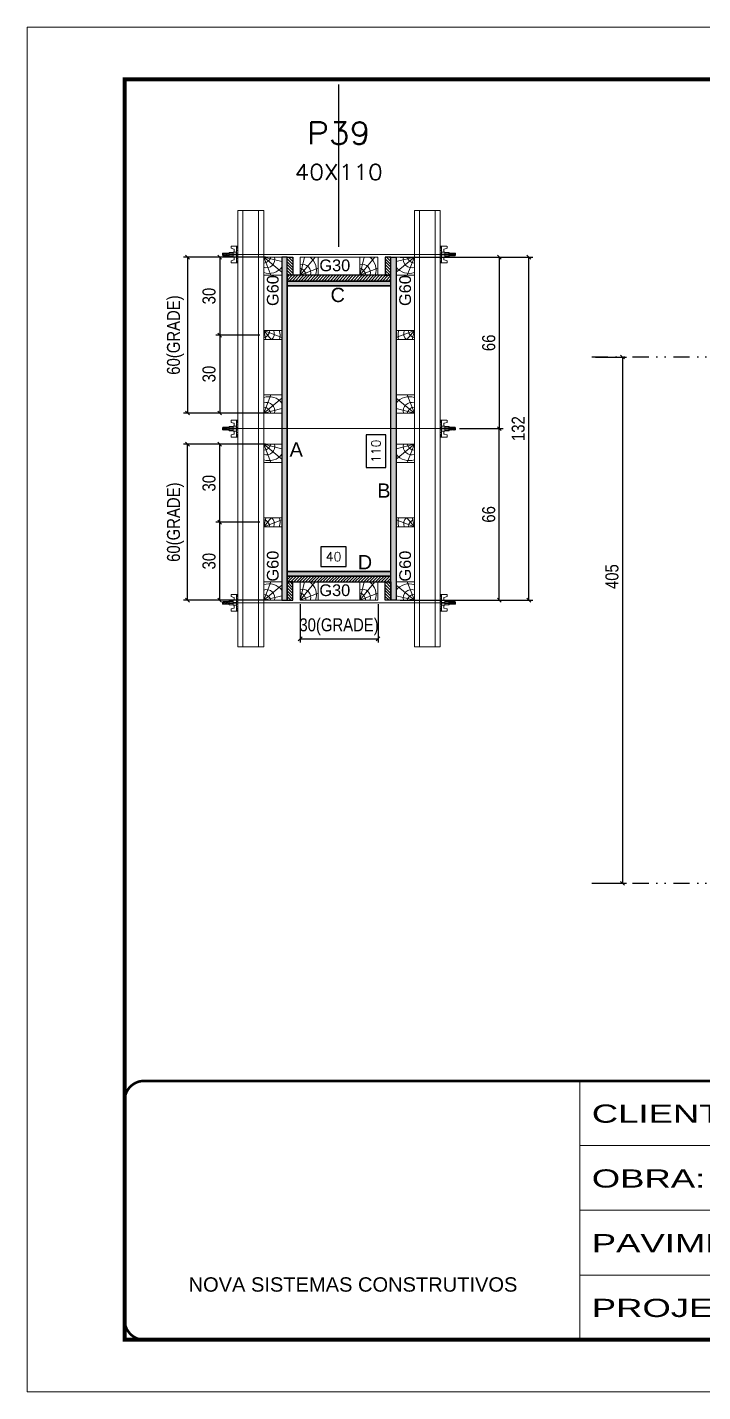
# Model space of a CAD drawing. Extents: x 1945 to 10875, y -3405 to 3369.
# Drawn here: x 5129 to 5649, y -1107 to -57 of the extents above; entities that cross this region are included whole.
import ezdxf
from ezdxf.enums import TextEntityAlignment as Align

# ---------------------------------------------------------------- set-up
doc = ezdxf.new("R2010")
doc.units = 0
for name, pattern in [('CONTINUO', [0]), ('DASHED', [0.75, 0.5, -0.25]), ('DIVIDE2', [0.625, 0.25, -0.125, 0, -0.125, 0, -0.125]), ('HIDDEN', [0.375, 0.25, -0.125])]:
    doc.linetypes.add(name, pattern=pattern)
for name, color, linetype in [('CHAPA', 1, 'Continuous'), ('COTA', 241, 'Continuous'), ('cotas', 4, 'Continuous'), ('MEIO_PONT', 93, 'Continuous'), ('Nível', 160, 'Continuous'), ('Painéis', 200, 'Continuous'), ('SARRAFO', 251, 'Continuous'), ('Texto de Titulo', 7, 'Continuous'), ('Texto Qtd Sarr', 242, 'Continuous'), ('TEXTO_GERAL', 7, 'Continuous')]:
    doc.layers.add(name, color=color, linetype=linetype)
for name, color, linetype, lineweight in [('Folhas', 255, 'Continuous', 9), ('Hachura', 251, 'Continuous', 9), ('Madeira', 126, 'Continuous', 18), ('Perfil Metálico', 224, 'Continuous', 18), ('SARRAFO DE PRESSAO', 251, 'DASHED', 9), ('Texto Seção', 7, 'Continuous', 15)]:
    doc.layers.add(name, color=color, linetype=linetype, lineweight=lineweight)
doc.styles.add('ARIAL', font='arial.ttf')
doc.styles.add('COTA TECNICA', font='techl___.ttf', dxfattribs={"height": 10})
doc.styles.add('COTA TECNICA 2X', font='techl___.ttf', dxfattribs={"height": 10})
doc.styles.add('ROMANS', font='romans.shx')
doc.styles.add('SANSSERIF', font='sas_____.pfb')
doc.styles.add('Tecnologia', font='')
doc.styles.get('Tecnologia').set_extended_font_data('Forgotten Futurist')
doc.dimstyles.new('PAINEL', dxfattribs={"dimtxt": 10, "dimasz": 3, "dimexe": 3, "dimexo": 3, "dimgap": 3, "dimtad": 1, "dimdec": 1, "dimzin": 12, "dimdsep": 46, "dimtxsty": 'COTA TECNICA', "dimblk1": 'OBLIQUE', "dimblk2": 'OBLIQUE', "dimsah": 1, "dimcen": 0.9, "dimclrd": 4, "dimclre": 4, "dimclrt": 240, "dimadec": 1, "dimazin": 3, "dimtfac": 1, "dimtdec": 1, "dimtmove": 0, "dimatfit": 3, "dimfxl": 1, "dimtolj": 1, "dimtzin": 12, "dimarcsym": 0})
doc.dimstyles.new('SECAO PILAR', dxfattribs={"dimtxt": 10, "dimasz": 3, "dimexe": 3, "dimexo": 3, "dimgap": 3, "dimtad": 1, "dimdec": 1, "dimlfac": 0.5, "dimzin": 12, "dimdsep": 46, "dimtxsty": 'COTA TECNICA 2X', "dimblk1": 'OBLIQUE', "dimblk2": 'OBLIQUE', "dimsah": 1, "dimcen": 0.9, "dimclrd": 256, "dimclre": 256, "dimclrt": 256, "dimadec": 1, "dimazin": 3, "dimtfac": 1, "dimtdec": 1, "dimtmove": 0, "dimatfit": 3, "dimfxl": 1, "dimtolj": 1, "dimtzin": 12, "dimarcsym": 0})
doc.dimstyles.new('SECÇÃO 2', dxfattribs={"dimtxt": 7, "dimasz": 6, "dimexe": 0.18, "dimexo": 2, "dimgap": -4, "dimtad": 3, "dimdec": 1, "dimlfac": 0.5, "dimzin": 12, "dimdsep": 46, "dimtxsty": 'ROMANS', "dimblk": 'ARCHTICK', "dimcen": 0.09, "dimse1": 1, "dimse2": 1, "dimsd1": 1, "dimsd2": 1, "dimclrd": 180, "dimclre": 5, "dimclrt": 1, "dimadec": 0, "dimazin": 3, "dimtfac": 1, "dimtdec": 1, "dimtofl": 0, "dimtmove": 0, "dimatfit": 3, "dimldrblk": 'ARCHTICK', "dimfxl": 1, "dimtolj": 1, "dimtzin": 0, "dimarcsym": 0})

# ---------------------------------------------------------------- blocks, each defined once
blk = doc.blocks.new('9999999999')
at = {"color": 30, "linetype": 'CONTINUO'}
for p, q in [((98564.6, 34230.2), (98564.6, 34429.4)), ((98564.6, 34379.6), (99584, 34379.6)), ((98564.6, 34329.8), (99488, 34329.8)), ((98564.6, 34280), (99488, 34280))]:
    blk.add_line(p, q, dxfattribs=at)
at = {"color": 30, "linetype": 'CONTINUO', "const_width": 2}
blk.add_lwpolyline([(99584, 34230.2), (99584, 34414.4, 0.414214), (99569, 34429.4), (98229, 34429.4, 0.414214), (98214, 34414.4), (98214, 34245.2, 0.414214), (98229, 34230.2), (99584, 34230.2)], format="xyb", dxfattribs=at)
at = {"layer": 'Folhas'}
blk.add_lwpolyline([(98139, 34190.2), (99624, 34190.2), (99624, 35240.2), (98139, 35240.2)], close=True, dxfattribs=at)
at = {"layer": 'Folhas', "color": 30, "const_width": 3}
blk.add_lwpolyline([(98214, 34230.2), (99584, 34230.2), (99584, 35200.2), (98214, 35200.2)], close=True, dxfattribs=at)
at = {"color": 7, "linetype": 'Continuous', "ltscale": 5, "style": 'ARIAL'}
blk.add_text('NOVA SISTEMAS CONSTRUTIVOS', height=11.059, dxfattribs=at).set_placement((98263.2, 34267.2))
at = {"layer": 'Folhas', "color": 7, "style": 'Tecnologia', "width": 1.5}
for s, p in [('CLIENTE:', (98573.7, 34397.2)), ('OBRA:', (98573.7, 34347.3)), ('PAVIMENTO:', (98573.7, 34297.5)), ('PROJETO:', (98573.7, 34247.7))]:
    blk.add_text(s, height=14, dxfattribs=at).set_placement(p)
blk = doc.blocks.new('_Oblique')
at = {"color": 0, "linetype": 'ByBlock', "lineweight": -2}
blk.add_line((-0.5, -0.5), (0.5, 0.5), dxfattribs=at)
blk = doc.blocks.new('*D350')
at = {"layer": 'cotas', "color": 4, "linetype": 'ByBlock', "lineweight": -2, "transparency": 16777216}
for p, q in [((5566.4, -311.1), (5590.1, -311.1)), ((5587.1, -311.1), (5587.1, -716.1)), ((5566.4, -716.1), (5590.1, -716.1))]:
    blk.add_line(p, q, dxfattribs=at)
at = {"layer": 'Defpoints', "color": 0, "linetype": 'ByBlock', "transparency": 16777216}
for p in [(5563.4, -311.1), (5563.4, -716.1), (5587.1, -716.1)]:
    blk.add_point(p, dxfattribs=at)
at = {"layer": 'cotas', "color": 4, "linetype": 'ByBlock', "lineweight": -2, "transparency": 16777216, "xscale": 3, "yscale": 3, "zscale": 3}
for p, rotation in [((5587.1, -311.1), 90), ((5587.1, -716.1), 270)]:
    blk.add_blockref('_Oblique', p, dxfattribs=dict(at, rotation=rotation))
at = {"layer": 'cotas', "color": 240, "linetype": 'ByBlock', "transparency": 16777216, "insert": (5579, -480.1), "char_height": 10, "attachment_point": 5, "rotation": 90, "style": 'COTA TECNICA'}
blk.add_mtext('\\A1;405', dxfattribs=at)
blk = doc.blocks.new('titulo1')
at = {"layer": 'Defpoints', "color": 252, "linetype": 'HIDDEN', "ltscale": 2}
blk.add_line((0, 0), (0, 125), dxfattribs=at)
at = {"layer": 'Defpoints', "style": 'ROMANS', "oblique": 15}
blk.add_attdef('FOLHA', text='', height=10, dxfattribs=at).set_placement((0, 15.6), align=Align.MIDDLE_CENTER)
at = {"layer": 'Texto Qtd Sarr', "color": 3, "style": 'ROMANS', "oblique": 15}
for tag, height, p in [('TITULO', 17, (0, 71.4)), ('SEÇÃO', 12, (0, 41.5))]:
    blk.add_attdef(tag, text='', height=height, dxfattribs=at).set_placement(p, align=Align.MIDDLE_CENTER)
blk = doc.blocks.new('*D262')
at = {"layer": 'COTA', "color": 180, "lineweight": -2, "transparency": 16777216}
for p, q in [((5404.8, -371.1), (5389.8, -371.1)), ((5389.8, -371.1), (5389.8, -396.1)), ((5404.8, -396.1), (5404.8, -371.1)), ((5389.8, -396.1), (5404.8, -396.1))]:
    blk.add_line(p, q, dxfattribs=at)
at = {"layer": 'Defpoints', "color": 0, "transparency": 16777216}
for p in [(5408.8, -256.2), (5408.8, -256.2), (5408.8, -476.2)]:
    blk.add_point(p, dxfattribs=at)
at = {"layer": 'COTA', "color": 1, "transparency": 16777216, "insert": (5397.3, -383.6), "char_height": 7, "attachment_point": 5, "rotation": 90, "style": 'ROMANS'}
blk.add_mtext('\\A1;110', dxfattribs=at)
blk = doc.blocks.new('_ArchTick')
at = {"color": 0, "linetype": 'ByBlock', "const_width": 0.15}
blk.add_lwpolyline([(-0.5, -0.5), (0.5, 0.5)], dxfattribs=at)
blk = doc.blocks.new('*D263')
at = {"layer": 'COTA', "lineweight": -2, "transparency": 16777216}
for p, q in [((5415.8, -234.2), (5518, -234.2)), ((5515, -498.2), (5515, -234.2)), ((5415.8, -498.2), (5518, -498.2))]:
    blk.add_line(p, q, dxfattribs=at)
at = {"layer": 'Defpoints', "color": 0, "transparency": 16777216}
for p in [(5412.8, -234.2), (5515, -234.2), (5412.8, -498.2)]:
    blk.add_point(p, dxfattribs=at)
at = {"layer": 'COTA', "lineweight": -2, "transparency": 16777216, "xscale": 3, "yscale": 3, "zscale": 3}
for p, rotation in [((5515, -234.2), 90), ((5515, -498.2), 270)]:
    blk.add_blockref('_Oblique', p, dxfattribs=dict(at, rotation=rotation))
at = {"layer": 'COTA', "transparency": 16777216, "insert": (5506.8, -366.2), "char_height": 10, "attachment_point": 5, "rotation": 90, "style": 'COTA TECNICA 2X'}
blk.add_mtext('\\A1;132', dxfattribs=at)
blk = doc.blocks.new('*D264')
at = {"layer": 'COTA', "lineweight": -2, "transparency": 16777216}
for p, q in [((5461.6, -366.2), (5495.2, -366.2)), ((5492.2, -498.2), (5492.2, -366.2)), ((5449.8, -498.2), (5495.2, -498.2))]:
    blk.add_line(p, q, dxfattribs=at)
at = {"layer": 'Defpoints', "color": 0, "transparency": 16777216}
for p in [(5458.6, -366.2), (5492.2, -366.2), (5446.8, -498.2)]:
    blk.add_point(p, dxfattribs=at)
at = {"layer": 'COTA', "lineweight": -2, "transparency": 16777216, "xscale": 3, "yscale": 3, "zscale": 3}
for p, rotation in [((5492.2, -366.2), 90), ((5492.2, -498.2), 270)]:
    blk.add_blockref('_Oblique', p, dxfattribs=dict(at, rotation=rotation))
at = {"layer": 'COTA', "transparency": 16777216, "insert": (5484.1, -432.2), "char_height": 10, "attachment_point": 5, "rotation": 90, "style": 'COTA TECNICA 2X'}
blk.add_mtext('\\A1;66', dxfattribs=at)
blk = doc.blocks.new('*D265')
at = {"layer": 'COTA', "lineweight": -2, "transparency": 16777216}
for p, q in [((5449.8, -234.2), (5495.2, -234.2)), ((5492.2, -234.2), (5492.2, -366.2)), ((5461.6, -366.2), (5495.2, -366.2))]:
    blk.add_line(p, q, dxfattribs=at)
at = {"layer": 'Defpoints', "color": 0, "transparency": 16777216}
for p in [(5446.8, -234.2), (5458.6, -366.2), (5492.2, -366.2)]:
    blk.add_point(p, dxfattribs=at)
at = {"layer": 'COTA', "lineweight": -2, "transparency": 16777216, "xscale": 3, "yscale": 3, "zscale": 3}
for p, rotation in [((5492.2, -234.2), 90), ((5492.2, -366.2), 270)]:
    blk.add_blockref('_Oblique', p, dxfattribs=dict(at, rotation=rotation))
at = {"layer": 'COTA', "transparency": 16777216, "insert": (5484.1, -300.2), "char_height": 10, "attachment_point": 5, "rotation": 90, "style": 'COTA TECNICA 2X'}
blk.add_mtext('\\A1;66', dxfattribs=at)
blk = doc.blocks.new('*D266')
at = {"layer": 'COTA', "color": 180, "lineweight": -2, "transparency": 16777216}
for p, q in [((5374.3, -457.2), (5354.9, -457.2)), ((5354.9, -457.2), (5354.9, -472.2)), ((5374.3, -472.2), (5374.3, -457.2)), ((5354.9, -472.2), (5374.3, -472.2))]:
    blk.add_line(p, q, dxfattribs=at)
at = {"layer": 'Defpoints', "color": 0, "transparency": 16777216}
for p in [(5328.8, -476.2), (5328.8, -476.2), (5408.8, -476.2)]:
    blk.add_point(p, dxfattribs=at)
at = {"layer": 'COTA', "color": 1, "transparency": 16777216, "insert": (5364.6, -464.7), "char_height": 7, "attachment_point": 5, "style": 'ROMANS'}
blk.add_mtext('\\A1;40', dxfattribs=at)
blk = doc.blocks.new('C')
at = {"layer": 'Hachura', "color": 0}
for p, q in [((0, 3.22), (0, -3.22)), ((0.45, 3.22), (0, 3.22)), ((0.46, 3.16), (0, 3.16)), ((0.46, 3.05), (0, 3.05)), ((0.46, 2.88), (0, 2.88)), ((0, 2.75), (0, -1.16)), ((0.46, 2.65), (0, 2.65)), ((0.46, 2.23), (0, 2.23)), ((0.46, 1.51), (0, 1.51)), ((0.39, 0.49), (0.17, 0.49)), ((0.45, -3.23), (0.45, 3.22)), ((0.45, 3.22), (2.58, 3.22)), ((1.74, 0.97), (0.45, 0.97)), ((1.45, 0.1), (0.45, 0.1)), ((1.35, 1.94), (1.35, 0.96)), ((2.58, 2.39), (1.47, 2.09)), ((1.74, -0.97), (1.74, 0.97)), ((1.74, 0.97), (1.74, 0.84)), ((1.74, 0.97), (1.74, 0.84)), ((1.74, 0.84), (3.35, 0.84)), ((3.35, 0.45), (1.74, 0.45)), ((2.58, 3.22), (2.58, 2.39)), ((3.32, 0.84), (3.32, -0.84)), ((3.35, 0.84), (3.35, -0.84)), ((3.68, 0.45), (3.35, 0.45)), ((3.84, -0.52), (3.35, 0.45)), ((3.35, 0.06), (3.67, -0.57)), ((3.68, 0.45), (4.16, -0.52)), ((3.72, 0.5), (4.25, -0.57)), ((4.37, -0.55), (3.83, 0.53)), ((4.15, 0.45), (3.93, 0.45)), ((4.42, -0.52), (3.93, 0.45)), ((4.15, 0.45), (4.26, 0.45)), ((4.26, 0.45), (4.74, -0.52)), ((4.3, 0.5), (4.83, -0.57)), ((4.95, -0.55), (4.41, 0.53)), ((4.51, 0.45), (4.84, 0.45)), ((5, -0.52), (4.51, 0.45)), ((4.84, 0.45), (5.32, -0.52)), ((4.88, 0.5), (5.41, -0.57)), ((5.53, -0.55), (4.99, 0.53)), ((5.58, -0.52), (5.09, 0.45)), ((5.42, 0.45), (5.09, 0.45)), ((5.58, -0.52), (5.09, 0.45)), ((5.42, 0.45), (5.74, -0.19)), ((5.46, 0.5), (5.74, -0.07)), ((5.74, 0.19), (5.57, 0.53)), ((5.74, 0.32), (5.68, 0.45)), ((5.68, 0.45), (5.74, 0.45)), ((5.74, 0.45), (5.9, 0.29)), ((5.74, 0.45), (5.74, -0.52)), ((5.9, -0.36), (5.9, 0.29)), ((0.45, 0), (0, 0)), ((0.46, -1.52), (0, -1.52)), ((0.46, -2.23), (0, -2.23)), ((0.46, -2.65), (0, -2.65)), ((0.46, -2.88), (0, -2.88)), ((0.46, -3.05), (0, -3.05)), ((0.46, -3.16), (0, -3.16)), ((0, -3.22), (2.57, -3.22)), ((0.08, -0.48), (0.29, -0.48)), ((0.29, -0.48), (0.4, -0.48)), ((0.45, 0), (0.45, -0.97)), ((0.45, -0.16), (1.45, -0.16)), ((0.45, -0.65), (0.45, -0.32)), ((0.45, -3.23), (0.45, -0.65)), ((0.45, -0.97), (1.74, -0.97)), ((1.35, -1.94), (1.35, -0.97)), ((2.58, -2.39), (1.47, -2.1)), ((3.35, -0.32), (1.74, -0.32)), ((3.35, -0.84), (1.74, -0.84)), ((2.58, -3.23), (2.58, -2.39)), ((3.35, -0.07), (3.58, -0.52)), ((3.35, -0.52), (3.58, -0.52)), ((3.84, -0.52), (4.16, -0.52)), ((4.42, -0.52), (4.74, -0.52)), ((4.63, -0.52), (4.74, -0.52)), ((5, -0.52), (5.32, -0.52)), ((5.58, -0.52), (5.74, -0.52)), ((5.74, -0.52), (5.9, -0.36)), ((5.74, -0.52), (5.74, -0.52))]:
    blk.add_line(p, q, dxfattribs=at)
for centre, radius, start, end in [((1.52, 1.94), 0.161, 104.7436, 180), ((1.44, -0.03), 0.129, 272.695, 87.305), ((3.81, 0.39), 0.143, 25.5688, 154.4312), ((4.39, 0.39), 0.143, 25.5688, 154.4312), ((4.97, 0.39), 0.143, 25.5688, 154.4312), ((5.55, 0.39), 0.143, 25.5688, 154.4312), ((0.17, -0.37), 0.174, 221.744, 317.8592), ((1.52, -1.94), 0.161, 180, 255.2564), ((3.71, -0.4), 0.174, 222.1408, 318.256), ((4.29, -0.4), 0.174, 222.1408, 318.256), ((4.87, -0.4), 0.174, 222.1408, 318.256), ((5.45, -0.4), 0.174, 222.1408, 318.256), ((5.61, -0.4), 0.174, 317.8592, 318.256)]:
    blk.add_arc(centre, radius, start, end, dxfattribs=at)
blk = doc.blocks.new('PONTALETE')
at = {"layer": 'Madeira'}
for q in [(2.71, 7), (7, 5.76), (7, 1.74)]:
    blk.add_line((0, 0), q, dxfattribs=at)
blk.add_lwpolyline([(0, 0), (7, 0), (7, 7), (0, 7)], close=True, dxfattribs=at)
for centre, radius, start, end in [((2.04, 0.06), 6.23, 37.2818, 109.0913), ((1.09, 0.9), 3.19, 343.603, 109.9847), ((-0.21, -0.78), 3.09, 14.6322, 86.0383)]:
    blk.add_arc(centre, radius, start, end, dxfattribs=at)
blk = doc.blocks.new('*D242')
at = {"layer": 'COTA', "lineweight": -2, "transparency": 16777216}
for p, q in [((5312.1, -378.2), (5249.1, -378.2)), ((5252.1, -498.2), (5252.1, -378.2)), ((5312.1, -498.2), (5249.1, -498.2))]:
    blk.add_line(p, q, dxfattribs=at)
at = {"layer": 'Defpoints', "color": 0, "transparency": 16777216}
for p in [(5252.1, -378.2), (5315.1, -378.2), (5315.1, -498.2)]:
    blk.add_point(p, dxfattribs=at)
at = {"layer": 'COTA', "lineweight": -2, "transparency": 16777216, "xscale": 3, "yscale": 3, "zscale": 3}
for p, rotation in [((5252.1, -378.2), 90), ((5252.1, -498.2), 270)]:
    blk.add_blockref('_Oblique', p, dxfattribs=dict(at, rotation=rotation))
at = {"layer": 'COTA', "transparency": 16777216, "insert": (5242.8, -438.2), "char_height": 10, "attachment_point": 5, "rotation": 90, "style": 'COTA TECNICA 2X'}
blk.add_mtext('\\A1;60(GRADE)', dxfattribs=at)
blk = doc.blocks.new('*D333')
at = {"layer": 'COTA', "lineweight": -2, "transparency": 16777216}
for p, q in [((5338.8, -501.2), (5338.8, -530.9)), ((5398.8, -501.2), (5398.8, -530.9)), ((5338.8, -527.9), (5398.8, -527.9))]:
    blk.add_line(p, q, dxfattribs=at)
at = {"layer": 'Defpoints', "color": 0, "transparency": 16777216}
for p in [(5338.8, -498.2), (5398.8, -498.2), (5398.8, -527.9)]:
    blk.add_point(p, dxfattribs=at)
at = {"layer": 'COTA', "lineweight": -2, "transparency": 16777216, "xscale": 3, "yscale": 3, "zscale": 3, "rotation": 180}
blk.add_blockref('_Oblique', (5338.8, -527.9), dxfattribs=at)
at = {"layer": 'COTA', "lineweight": -2, "transparency": 16777216, "xscale": 3, "yscale": 3, "zscale": 3}
blk.add_blockref('_Oblique', (5398.8, -527.9), dxfattribs=at)
at = {"layer": 'COTA', "transparency": 16777216, "insert": (5368.8, -518.7), "char_height": 10, "attachment_point": 5, "style": 'COTA TECNICA 2X'}
blk.add_mtext('\\A1;30(GRADE)', dxfattribs=at)
blk = doc.blocks.new('MEIO PONTALETE')
at = {"layer": 'Madeira'}
for q in [(2.71, 7), (3.5, 2.88), (3.5, 0.87)]:
    blk.add_line((0, 0), q, dxfattribs=at)
blk.add_lwpolyline([(0, 0), (3.5, 0), (3.5, 7), (0, 7)], close=True, dxfattribs=at)
for centre, radius, start, end in [((2.04, 0.06), 6.23, 76.4499, 109.0913), ((1.09, 0.9), 3.19, 40.9063, 109.9847), ((-0.21, -0.78), 3.09, 14.6322, 86.0383)]:
    blk.add_arc(centre, radius, start, end, dxfattribs=at)
blk = doc.blocks.new('*D334')
at = {"layer": 'COTA', "lineweight": -2, "transparency": 16777216}
for p, q in [((5307.8, -438.2), (5273.9, -438.2)), ((5276.9, -498.2), (5276.9, -438.2)), ((5307.8, -498.2), (5273.9, -498.2))]:
    blk.add_line(p, q, dxfattribs=at)
at = {"layer": 'Defpoints', "color": 0, "transparency": 16777216}
for p in [(5276.9, -438.2), (5310.8, -438.2), (5310.8, -498.2)]:
    blk.add_point(p, dxfattribs=at)
at = {"layer": 'COTA', "lineweight": -2, "transparency": 16777216, "xscale": 3, "yscale": 3, "zscale": 3}
for p, rotation in [((5276.9, -438.2), 90), ((5276.9, -498.2), 270)]:
    blk.add_blockref('_Oblique', p, dxfattribs=dict(at, rotation=rotation))
at = {"layer": 'COTA', "transparency": 16777216, "insert": (5268.7, -468.2), "char_height": 10, "attachment_point": 5, "rotation": 90, "style": 'COTA TECNICA 2X'}
blk.add_mtext('\\A1;30', dxfattribs=at)
blk = doc.blocks.new('*D335')
at = {"layer": 'COTA', "lineweight": -2, "transparency": 16777216}
for p, q in [((5307.8, -378.2), (5273.9, -378.2)), ((5276.9, -438.2), (5276.9, -378.2)), ((5307.8, -438.2), (5273.9, -438.2))]:
    blk.add_line(p, q, dxfattribs=at)
at = {"layer": 'Defpoints', "color": 0, "transparency": 16777216}
for p in [(5276.9, -378.2), (5310.8, -378.2), (5310.8, -438.2)]:
    blk.add_point(p, dxfattribs=at)
at = {"layer": 'COTA', "lineweight": -2, "transparency": 16777216, "xscale": 3, "yscale": 3, "zscale": 3}
for p, rotation in [((5276.9, -378.2), 90), ((5276.9, -438.2), 270)]:
    blk.add_blockref('_Oblique', p, dxfattribs=dict(at, rotation=rotation))
at = {"layer": 'COTA', "transparency": 16777216, "insert": (5268.7, -408.2), "char_height": 10, "attachment_point": 5, "rotation": 90, "style": 'COTA TECNICA 2X'}
blk.add_mtext('\\A1;30', dxfattribs=at)
blk = doc.blocks.new('*D243')
at = {"layer": 'COTA', "lineweight": -2, "transparency": 16777216}
for p, q in [((5312.1, -234.2), (5249.1, -234.2)), ((5252.1, -234.2), (5252.1, -354.2)), ((5312.1, -354.2), (5249.1, -354.2))]:
    blk.add_line(p, q, dxfattribs=at)
at = {"layer": 'Defpoints', "color": 0, "transparency": 16777216}
for p in [(5315.1, -234.2), (5252.1, -354.2), (5315.1, -354.2)]:
    blk.add_point(p, dxfattribs=at)
at = {"layer": 'COTA', "lineweight": -2, "transparency": 16777216, "xscale": 3, "yscale": 3, "zscale": 3}
for p, rotation in [((5252.1, -234.2), 90), ((5252.1, -354.2), 270)]:
    blk.add_blockref('_Oblique', p, dxfattribs=dict(at, rotation=rotation))
at = {"layer": 'COTA', "transparency": 16777216, "insert": (5242.8, -294.2), "char_height": 10, "attachment_point": 5, "rotation": 90, "style": 'COTA TECNICA 2X'}
blk.add_mtext('\\A1;60(GRADE)', dxfattribs=at)
blk = doc.blocks.new('*D336')
at = {"layer": 'COTA', "lineweight": -2, "transparency": 16777216}
for p, q in [((5307.8, -234.2), (5273.9, -234.2)), ((5276.9, -234.2), (5276.9, -294.2)), ((5307.8, -294.2), (5273.9, -294.2))]:
    blk.add_line(p, q, dxfattribs=at)
at = {"layer": 'Defpoints', "color": 0, "transparency": 16777216}
for p in [(5310.8, -234.2), (5276.9, -294.2), (5310.8, -294.2)]:
    blk.add_point(p, dxfattribs=at)
at = {"layer": 'COTA', "lineweight": -2, "transparency": 16777216, "xscale": 3, "yscale": 3, "zscale": 3}
for p, rotation in [((5276.9, -234.2), 90), ((5276.9, -294.2), 270)]:
    blk.add_blockref('_Oblique', p, dxfattribs=dict(at, rotation=rotation))
at = {"layer": 'COTA', "transparency": 16777216, "insert": (5268.7, -264.2), "char_height": 10, "attachment_point": 5, "rotation": 90, "style": 'COTA TECNICA 2X'}
blk.add_mtext('\\A1;30', dxfattribs=at)
blk = doc.blocks.new('*D337')
at = {"layer": 'COTA', "lineweight": -2, "transparency": 16777216}
for p, q in [((5307.8, -294.2), (5273.9, -294.2)), ((5276.9, -294.2), (5276.9, -354.2)), ((5307.8, -354.2), (5273.9, -354.2))]:
    blk.add_line(p, q, dxfattribs=at)
at = {"layer": 'Defpoints', "color": 0, "transparency": 16777216}
for p in [(5310.8, -294.2), (5276.9, -354.2), (5310.8, -354.2)]:
    blk.add_point(p, dxfattribs=at)
at = {"layer": 'COTA', "lineweight": -2, "transparency": 16777216, "xscale": 3, "yscale": 3, "zscale": 3}
for p, rotation in [((5276.9, -294.2), 90), ((5276.9, -354.2), 270)]:
    blk.add_blockref('_Oblique', p, dxfattribs=dict(at, rotation=rotation))
at = {"layer": 'COTA', "transparency": 16777216, "insert": (5268.7, -324.2), "char_height": 10, "attachment_point": 5, "rotation": 90, "style": 'COTA TECNICA 2X'}
blk.add_mtext('\\A1;30', dxfattribs=at)

msp = doc.modelspace()

# ---------------------------------------------------------------- hatches: boundary and pattern name
at = {"layer": 'Hachura'}
h = msp.add_hatch(color=256, dxfattribs=at)
h.dxf.hatch_style = 1
h.paths.add_polyline_path([(5328.79, -234.23), (5324.79, -234.23), (5324.79, -498.23), (5328.79, -498.23)])
h = msp.add_hatch(color=256, dxfattribs=at)
h.dxf.hatch_style = 1
h.paths.add_polyline_path([(5328.79, -234.23), (5324.79, -234.23), (5324.79, -498.23), (5328.79, -498.23)])
h = msp.add_hatch(dxfattribs=at)
h.set_pattern_fill('ANSI31', color=256, scale=0.5, angle=270, style=0)
h.set_pattern_definition([(315, (28258.199, -9737.1789), (1.12253202, 1.12253202), [])])
h.paths.add_polyline_path([(5328.79, -248.23), (5333.19, -248.23), (5333.19, -234.23), (5328.79, -234.23)])
h = msp.add_hatch(dxfattribs=at)
h.set_pattern_fill('ANSI31', color=256, scale=0.5, angle=270, style=0)
h.set_pattern_definition([(315, (28300.199, -9737.1789), (1.12253202, 1.12253202), [])])
h.paths.add_polyline_path([(5408.79, -248.23), (5404.39, -248.23), (5404.39, -234.23), (5408.79, -234.23)])
h = msp.add_hatch(color=256, dxfattribs=at)
h.dxf.hatch_style = 1
h.paths.add_polyline_path([(5408.79, -234.23), (5412.79, -234.23), (5412.79, -498.23), (5408.79, -498.23)])
h = msp.add_hatch(color=256, dxfattribs=at)
h.dxf.hatch_style = 1
h.paths.add_polyline_path([(5408.79, -234.23), (5412.79, -234.23), (5412.79, -498.23), (5408.79, -498.23)])
h = msp.add_hatch(dxfattribs=at)
h.set_pattern_fill('ANSI31', color=256, scale=0.5, angle=180, style=0)
h.set_pattern_definition([(225, (-3765.161, -23355.2352), (1.12253202, -1.12253202), [])])
h.paths.add_polyline_path([(5328.79, -252.63), (5328.79, -248.23), (5408.79, -248.23), (5408.79, -252.63)])
h = msp.add_hatch(color=256, dxfattribs=at)
h.dxf.hatch_style = 1
h.paths.add_polyline_path([(5408.79, -256.23), (5408.79, -252.63), (5328.79, -252.63), (5328.79, -256.23)])
h = msp.add_hatch(color=256, dxfattribs=at)
h.dxf.hatch_style = 1
h.paths.add_polyline_path([(5408.79, -256.23), (5408.79, -252.63), (5328.79, -252.63), (5328.79, -256.23)])
h = msp.add_hatch(color=256, dxfattribs=at)
h.dxf.hatch_style = 1
h.paths.add_polyline_path([(5408.79, -479.83), (5408.79, -476.23), (5328.79, -476.23), (5328.79, -479.83)])
h = msp.add_hatch(color=256, dxfattribs=at)
h.dxf.hatch_style = 1
h.paths.add_polyline_path([(5408.79, -479.83), (5408.79, -476.23), (5328.79, -476.23), (5328.79, -479.83)])
h = msp.add_hatch(dxfattribs=at)
h.set_pattern_fill('ANSI31', color=256, scale=0.5, angle=180, style=0)
h.set_pattern_definition([(225, (-3795.161, -23409.2352), (1.12253202, -1.12253202), [])])
h.paths.add_polyline_path([(5408.79, -479.83), (5408.79, -484.23), (5328.79, -484.23), (5328.79, -479.83)])
h = msp.add_hatch(dxfattribs=at)
h.set_pattern_fill('ANSI31', color=256, scale=0.5, angle=270, style=0)
h.set_pattern_definition([(315, (28258.199, -9622.1789), (1.12253202, 1.12253202), [])])
h.paths.add_polyline_path([(5328.79, -484.23), (5333.19, -484.23), (5333.19, -498.23), (5328.79, -498.23)])
h = msp.add_hatch(dxfattribs=at)
h.set_pattern_fill('ANSI31', color=256, scale=0.5, angle=270, style=0)
h.set_pattern_definition([(315, (28300.199, -9622.1789), (1.12253202, 1.12253202), [])])
h.paths.add_polyline_path([(5408.79, -484.23), (5404.39, -484.23), (5404.39, -498.23), (5408.79, -498.23)])

# ---------------------------------------------------------------- linework, layer by layer
at = {"layer": 'CHAPA'}
for points in [[(5328.79, -234.23), (5324.79, -234.23), (5324.79, -498.23), (5328.79, -498.23)], [(5328.79, -234.23), (5324.79, -234.23), (5324.79, -498.23), (5328.79, -498.23)], [(5408.79, -234.23), (5412.79, -234.23), (5412.79, -498.23), (5408.79, -498.23)], [(5408.79, -234.23), (5412.79, -234.23), (5412.79, -498.23), (5408.79, -498.23)], [(5408.79, -256.23), (5408.79, -252.63), (5328.79, -252.63), (5328.79, -256.23)], [(5408.79, -256.23), (5408.79, -252.63), (5328.79, -252.63), (5328.79, -256.23)], [(5408.79, -479.83), (5408.79, -476.23), (5328.79, -476.23), (5328.79, -479.83)], [(5408.79, -479.83), (5408.79, -476.23), (5328.79, -476.23), (5328.79, -479.83)]]:
    msp.add_lwpolyline(points, close=True, dxfattribs=at)
at = {"layer": 'Hachura'}
for p, q in [((5457.59, -232.23), (5283.79, -232.22)), ((5457.59, -366.23), (5283.79, -366.22)), ((5457.59, -500.23), (5283.79, -500.24))]:
    msp.add_line(p, q, dxfattribs=at)
at = {"layer": 'Madeira'}
for points in [[(5324.79, -234.23), (5310.79, -234.23), (5310.79, -354.23), (5324.79, -354.23)], [(5338.79, -248.23), (5338.79, -234.23), (5398.79, -234.23), (5398.79, -248.23)], [(5412.79, -234.23), (5426.79, -234.23), (5426.79, -354.23), (5412.79, -354.23)], [(5324.79, -498.23), (5310.79, -498.23), (5310.79, -378.23), (5324.79, -378.23)], [(5412.79, -498.23), (5426.79, -498.23), (5426.79, -378.23), (5412.79, -378.23)], [(5338.79, -498.23), (5338.79, -484.23), (5398.79, -484.23), (5398.79, -498.23)]]:
    msp.add_lwpolyline(points, close=True, dxfattribs=at)
at = {"layer": 'Nível', "color": 4, "linetype": 'DIVIDE2', "ltscale": 50}
for p, q in [((5563.36, -311.07), (6573.71, -311.07)), ((5563.36, -716.07), (6573.71, -716.07))]:
    msp.add_line(p, q, dxfattribs=at)
at = {"layer": 'Painéis'}
msp.add_lwpolyline([(5328.79, -476.23), (5408.79, -476.23), (5408.79, -256.23), (5328.79, -256.23)], close=True, dxfattribs=at)
at = {"layer": 'Perfil Metálico'}
for points in [[(5290.79, -198.23), (5310.79, -198.23), (5310.79, -534.23), (5290.79, -534.23)], [(5306.79, -534.23), (5294.79, -534.23), (5294.79, -198.23), (5306.79, -198.23)], [(5446.79, -198.23), (5426.79, -198.23), (5426.79, -534.23), (5446.79, -534.23)], [(5430.79, -534.23), (5442.79, -534.23), (5442.79, -198.23), (5430.79, -198.23)]]:
    msp.add_lwpolyline(points, close=True, dxfattribs=at)
at = {"layer": 'SARRAFO'}
for points in [[(5333.19, -234.23), (5333.19, -248.23), (5328.79, -248.23), (5328.79, -234.23)], [(5404.39, -234.23), (5404.39, -248.23), (5408.79, -248.23), (5408.79, -234.23)], [(5408.79, -248.23), (5328.79, -248.23), (5328.79, -252.63), (5408.79, -252.63)], [(5328.79, -484.23), (5408.79, -484.23), (5408.79, -479.83), (5328.79, -479.83)], [(5333.19, -498.23), (5333.19, -484.23), (5328.79, -484.23), (5328.79, -498.23)], [(5404.39, -498.23), (5404.39, -484.23), (5408.79, -484.23), (5408.79, -498.23)]]:
    msp.add_lwpolyline(points, close=True, dxfattribs=at)

# ---------------------------------------------------------------- block references
at = {"layer": 'Hachura', "linetype": 'Continuous', "yscale": 2, "zscale": 2, "rotation": 180}
for p, xscale in [((5290.79, -232.23), 2), ((5446.79, -232.23), -2), ((5290.79, -366.23), 2), ((5446.79, -366.23), -2)]:
    msp.add_blockref('C', p, dxfattribs=dict(at, xscale=xscale))
at = {"layer": 'Hachura', "linetype": 'Continuous', "yscale": 2, "zscale": 2}
for p, xscale in [((5290.79, -500.23), -2), ((5446.79, -500.23), 2)]:
    msp.add_blockref('C', p, dxfattribs=dict(at, xscale=xscale))
at = {"layer": 'Madeira'}
for name, p, xscale, yscale, zscale, rotation in [('PONTALETE', (5310.79, -234.23), -2, 2, 2, 180), ('PONTALETE', (5310.79, -234.23), -2, 2, 2, 180), ('PONTALETE', (5426.79, -234.23), 2, 2, 2, 180), ('PONTALETE', (5426.79, -234.23), 2, 2, 2, 180), ('MEIO PONTALETE', (5310.79, -290.73), 1.999999997962732, 1.999999997962732, 1.999999997962732, 270), ('MEIO PONTALETE', (5426.79, -290.73), -1.999999997962732, 1.999999997962732, 1.999999997962732, 90), ('PONTALETE', (5310.79, -378.23), -2, 2, 2, 180), ('PONTALETE', (5426.79, -378.23), 2, 2, 2, 180), ('MEIO PONTALETE', (5310.79, -441.73), -1.999999997962732, 1.999999997962732, 1.999999997962732, 270), ('MEIO PONTALETE', (5426.79, -441.73), 1.999999997962732, 1.999999997962732, 1.999999997962732, 90.00000000000001)]:
    msp.add_blockref(name, p, dxfattribs=dict(at, xscale=xscale, yscale=yscale, zscale=zscale, rotation=rotation))
at = {"layer": 'Madeira', "yscale": 2, "zscale": 2}
for p, xscale in [((5310.79, -354.23), 2), ((5426.79, -354.23), -2), ((5310.79, -498.23), 2), ((5426.79, -498.23), -2)]:
    msp.add_blockref('PONTALETE', p, dxfattribs=dict(at, xscale=xscale))
at = {"layer": 'MEIO_PONT', "xscale": -2, "yscale": 2, "zscale": 2, "rotation": 270}
for p in [(5338.79, -248.23), (5384.79, -248.23), (5338.79, -498.23), (5384.79, -498.23)]:
    msp.add_blockref('PONTALETE', p, dxfattribs=at)
at = {"layer": 'SARRAFO DE PRESSAO', "color": 6, "linetype": 'ByBlock'}
msp.add_blockref('9999999999', (-93010.27, -35297.56), dxfattribs=at)
at = {"layer": 'Texto Seção'}
ref = msp.add_blockref('titulo1', (5368.56, -226.3), dxfattribs=at)
ref.add_attrib('TITULO', 'P39', dxfattribs={"layer": 'Texto de Titulo', "color": 7, "height": 17, "style": 'ROMANS', "width": 1.1}).set_placement((5368.56, -138.8), align=Align.MIDDLE_CENTER)
ref.add_attrib('SEÇÃO', '40X110', dxfattribs={"layer": 'Texto de Titulo', "color": 7, "height": 12, "style": 'ROMANS', "width": 1.1}).set_placement((5368.56, -168.8), align=Align.MIDDLE_CENTER)

# ---------------------------------------------------------------- texts
at = {"layer": 'Texto Seção', "color": 0, "linetype": 'Continuous', "style": 'SANSSERIF'}
for p in [(5317.75, -271.84), (5419.69, -271.84), (5317.75, -483.91), (5419.69, -483.91)]:
    msp.add_text('G60', height=9, rotation=90, dxfattribs=at).set_placement(p, align=Align.MIDDLE_LEFT)
at = {"layer": 'TEXTO_GERAL', "style": 'ARIAL'}
for s, p in [('C', (5367.78, -263.3)), ('A', (5335.83, -382.24)), ('B', (5403.33, -413.87)), ('D', (5388.73, -468.99))]:
    msp.add_text(s, height=11, dxfattribs=at).set_placement(p, align=Align.MIDDLE_CENTER)
at = {"layer": 'TEXTO_GERAL', "color": 0, "linetype": 'Continuous', "char_height": 9, "width": 285.3299, "attachment_point": 7, "style": 'SANSSERIF'}
for insert in [(5353.65, -245.18), (5353.65, -495.18)]:
    msp.add_mtext('G30', dxfattribs=dict(at, insert=insert))

# ---------------------------------------------------------------- dimensions: what is measured, and where the dimension line sits
at = {"layer": 'COTA'}
for base, p1, p2, angle, picture, middle in [((5252.07, -354.23), (5315.13, -234.23), (5315.13, -354.23), 270, '*D243', (5252.07, -294.23)), ((5252.07, -378.23), (5315.13, -498.23), (5315.13, -378.23), 90, '*D242', (5252.07, -438.23))]:
    dim = msp.add_linear_dim(base=base, p1=p1, p2=p2, angle=angle, text='<>(GRADE)', dimstyle='SECAO PILAR', dxfattribs=at)
    dim.commit()
    dim.dimension.update_dxf_attribs({"geometry": picture, "text_midpoint": middle, "dimtype": 160})
for base, p1, p2, angle, picture, middle in [((5276.94, -294.23), (5310.79, -234.23), (5310.79, -294.23), 270, '*D336', (5268.72, -264.23)), ((5514.99, -234.23), (5412.79, -498.23), (5412.79, -234.23), 90, '*D263', (5506.77, -366.23)), ((5492.22, -366.23), (5446.79, -234.23), (5458.59, -366.23), 270, '*D265', (5484.12, -300.23)), ((5276.94, -354.23), (5310.79, -294.23), (5310.79, -354.23), 270, '*D337', (5268.72, -324.23)), ((5492.22, -366.23), (5446.79, -498.23), (5458.59, -366.23), 90, '*D264', (5484.12, -432.23)), ((5276.94, -378.23), (5310.79, -438.23), (5310.79, -378.23), 90, '*D335', (5268.72, -408.23)), ((5276.94, -438.23), (5310.79, -498.23), (5310.79, -438.23), 90, '*D334', (5268.72, -468.23))]:
    dim = msp.add_linear_dim(base=base, p1=p1, p2=p2, angle=angle, dimstyle='SECAO PILAR', dxfattribs=at)
    dim.commit()
    dim.dimension.update_dxf_attribs({"geometry": picture, "text_midpoint": middle})
for base, p2, angle, picture, middle in [((5408.79, -256.23), (5408.79, -256.23), 90, '*D262', (5408.79, -383.6)), ((5328.79, -476.23), (5328.79, -476.23), 180, '*D266', (5364.6, -476.23))]:
    dim = msp.add_linear_dim(base=base, p1=(5408.79, -476.23), p2=p2, angle=angle, dimstyle='SECÇÃO 2', dxfattribs=at)
    dim.commit()
    dim.dimension.update_dxf_attribs({"geometry": picture, "text_midpoint": middle, "dimtype": 160})
dim = msp.add_linear_dim(base=(5398.79, -527.94), p1=(5338.79, -498.23), p2=(5398.79, -498.23), text='<>(GRADE)', dimstyle='SECAO PILAR', dxfattribs=at)
dim.commit()
dim.dimension.update_dxf_attribs({"geometry": '*D333', "text_midpoint": (5368.79, -527.94), "dimtype": 160})
at = {"layer": 'cotas', "linetype": 'ByBlock'}
dim = msp.add_linear_dim(base=(5587.08, -716.07), p1=(5563.36, -311.07), p2=(5563.36, -716.07), angle=90, dimstyle='PAINEL', dxfattribs=at)
dim.commit()
dim.dimension.update_dxf_attribs({"geometry": '*D350', "text_midpoint": (5587.08, -480.07), "dimtype": 160})

doc.saveas('drawing.dxf')
